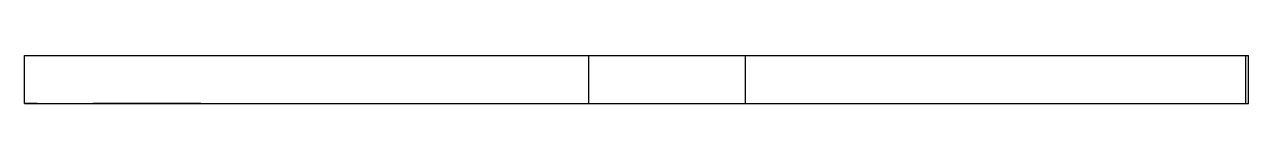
# Model space of a CAD drawing. Extents: x -6 to 96, y 0 to 4.
import ezdxf

# ---------------------------------------------------------------- set-up
doc = ezdxf.new("R2010")
doc.units = 0
doc.layers.get('0').update_dxf_attribs({"linetype": 'continuous'})

# ---------------------------------------------------------------- blocks, each defined once
blk = doc.blocks.new('FILLET')
at = {"color": 0}
for p, q in [((-5.7, 0), (-5.7, 4)), ((-5.7, 4), (41.32, 4)), ((41.32, 0), (41.32, 4)), ((41.32, 4), (54.35, 4)), ((54.35, 4), (96.04, 4)), ((54.35, 0), (54.35, 4)), ((96.04, 4), (96.26, 4)), ((96.04, 0), (96.04, 4)), ((96.26, 0), (96.26, 4)), ((-5.7, 0), (41.32, 0)), ((41.32, 0), (54.35, 0)), ((54.35, 0), (96.04, 0)), ((96.04, 0), (96.26, 0)), ((9, 0), (0, 0))]:
    blk.add_line(p, q, dxfattribs=at)
for points in [[(-5.7, 0), (-5.65, 0), (-5.6, 0), (-5.55, 0), (-5.5, 0), (-5.45, 0), (-5.4, 0), (-5.35, 0), (-5.3, 0), (-5.25, 0), (-5.2, 0), (-5.15, 0), (-5.1, 0), (-5.05, 0), (-5, 0), (-4.95, 0), (-4.9, 0), (-4.85, 0), (-4.8, 0), (-4.75, 0), (-4.7, 0), (-4.65, 0), (-4.63, 0)], [(-4.63, 0), (-4.68, 0), (-4.73, 0), (-4.78, 0), (-4.83, 0), (-4.88, 0), (-4.93, 0), (-4.98, 0), (-5.03, 0), (-5.08, 0), (-5.13, 0), (-5.18, 0), (-5.23, 0), (-5.28, 0), (-5.33, 0), (-5.38, 0), (-5.43, 0), (-5.48, 0), (-5.53, 0), (-5.58, 0), (-5.63, 0), (-5.68, 0), (-5.7, 0)], [(-4.63, 0), (-4.68, 0), (-4.73, 0), (-4.78, 0), (-4.83, 0), (-4.88, 0), (-4.93, 0), (-4.98, 0), (-5.03, 0), (-5.08, 0), (-5.13, 0), (-5.18, 0), (-5.23, 0), (-5.28, 0), (-5.33, 0), (-5.38, 0), (-5.43, 0), (-5.48, 0), (-5.53, 0), (-5.58, 0), (-5.63, 0), (-5.68, 0), (-5.7, 0)]]:
    blk.add_lwpolyline(points, dxfattribs=at)

msp = doc.modelspace()

# ---------------------------------------------------------------- block references
msp.add_blockref('FILLET', (0, 0))

doc.saveas('drawing.dxf')
